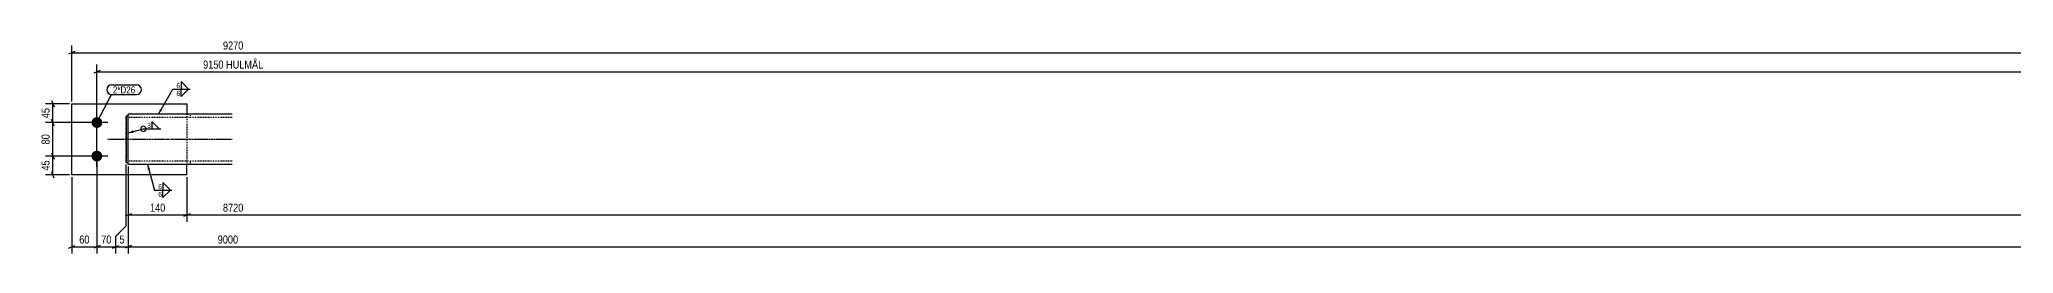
# Model space of a CAD drawing. Header units: millimetres. Extents: x 172 to 25210, y 12 to 522.
# Drawn here: x 15791 to 20500, y 12 to 522 of the extents above; entities that cross this region are included whole.
import ezdxf

# ---------------------------------------------------------------- set-up
doc = ezdxf.new("R2010")
doc.units = ezdxf.units.MM
doc.linetypes.add('DXK_LINE_DOT2', pattern=[3.9198, 1.9599, -1.9599])
doc.linetypes.add('DXK_LINE_DOT3', pattern=[5.9187, 2.979, -0.9799, 0.9799, -0.9799])
for name, color, linetype in [('MÅLSÆTNING', 7, 'Continuous'), ('STÅL', 7, 'Continuous'), ('TEKST', 7, 'Continuous')]:
    doc.layers.add(name, color=color, linetype=linetype)
doc.styles.add('Arial Narrow', font='ARIALN.TTF', dxfattribs={"height": 0.2})

msp = doc.modelspace()

# ---------------------------------------------------------------- hatches: boundary and pattern name
at = {"layer": 'STÅL', "linetype": 'Continuous'}
for points in [[(15927.5, 311.4, -1), (15927.5, 337.4, -1)], [(15927.5, 231.4, -1), (15927.5, 257.4, -1)]]:
    msp.add_hatch(color=96, dxfattribs=at).paths.add_polyline_path(points)
at = {"layer": 'TEKST', "linetype": 'Continuous'}
for points in [[(16015.4, 299.8), (16002.5, 299.6), (16013.8, 305.9)], [(16015.4, 299.8), (16002.5, 299.6), (16013.8, 305.9)], [(16048.7, 211.5), (16048.4, 224.4), (16054.7, 213.2)]]:
    msp.add_hatch(color=3, dxfattribs=at).paths.add_polyline_path(points)

# ---------------------------------------------------------------- linework, layer by layer
at = {"layer": 'MÅLSÆTNING', "color": 7, "linetype": 'Continuous'}
for p, q in [((15875, 493.7), (15860, 487.7)), ((15867.5, 374.4), (15867.5, 508.5)), ((15935, 448.4), (15920, 442.4)), ((15927.5, 249.4), (15927.5, 463.1)), ((15927.5, 445.4), (25077.5, 445.4)), ((15819.3, 376.9), (15825.3, 361.9)), ((15862.5, 369.4), (15804.6, 369.4)), ((15825.3, 316.9), (15819.3, 331.9)), ((15822.3, 324.4), (15822.3, 369.4)), ((15922.5, 324.4), (15804.6, 324.4)), ((15922.5, 244.4), (15804.6, 244.4)), ((15922.5, 244.4), (15804.6, 244.4)), ((15819.3, 251.9), (15825.3, 236.9)), ((15822.3, 199.4), (15822.3, 244.4)), ((15927.5, 239.4), (15927.5, 12)), ((15862.5, 199.4), (15804.6, 199.4)), ((15825.3, 191.9), (15819.3, 206.9)), ((15867.5, 194.4), (15867.5, 12)), ((15997.5, 78), (15997.5, 224.4)), ((16002.5, 219.4), (16002.5, 12)), ((16002.5, 219.4), (16002.5, 12)), ((16002.5, 219.4), (16002.5, 87.9)), ((16142.5, 194.4), (16142.5, 87.9)), ((16142.5, 194.4), (16142.5, 87.9)), ((16010, 106.9), (15995, 100.9)), ((16002.5, 103.9), (16142.5, 103.9)), ((16150, 106.9), (16135, 100.9)), ((16135, 100.9), (16150, 106.9)), ((16142.5, 103.9), (24862.5, 103.9)), ((15972.5, 53), (15997.5, 78)), ((15972.5, 12), (15972.5, 53)), ((15860, 25), (15875, 31)), ((15935, 31), (15920, 25)), ((15965, 25), (15980, 31)), ((15972.5, 28), (16002.5, 28)), ((16010, 31), (15995, 25)), ((16010, 31), (15995, 25)), ((16002.5, 28), (24977.5, 28))]:
    msp.add_line(p, q, dxfattribs=at)
at = {"layer": 'STÅL', "color": 2, "linetype": 'Continuous'}
for p, q in [((15867.5, 199.4), (15867.5, 369.4)), ((15867.5, 369.4), (16142.5, 369.4)), ((16002.5, 339.4), (15997.5, 339.4)), ((15997.5, 339.4), (15997.5, 238.7)), ((16249.9, 344.4), (16002.5, 344.4)), ((16002.5, 324.4), (16002.5, 344.4)), ((16142.5, 369.4), (16142.5, 344.4)), ((16002.5, 244.4), (16002.5, 324.4)), ((15997.5, 229.4), (15997.5, 238.7)), ((16002.5, 224.4), (16002.5, 244.4)), ((16142.5, 199.4), (15867.5, 199.4)), ((15997.5, 229.4), (16002.5, 229.4)), ((16249.9, 224.4), (16002.5, 224.4)), ((16142.5, 199.4), (16142.5, 224.4))]:
    msp.add_line(p, q, dxfattribs=at)
at = {"layer": 'STÅL', "color": 96, "linetype": 'Continuous'}
for p, q in [((15927.5, 298.4), (15927.5, 350.4)), ((15953.5, 324.4), (15901.5, 324.4)), ((15953.5, 244.4), (15901.5, 244.4)), ((15927.5, 218.4), (15927.5, 270.4))]:
    msp.add_line(p, q, dxfattribs=at)
at = {"layer": 'STÅL', "color": 7, "linetype": 'DXK_LINE_DOT2'}
for p, q in [((16002.5, 339.4), (15997.5, 339.4)), ((15997.5, 238.7), (15997.5, 339.4)), ((16002.5, 344.4), (16002.5, 339.4)), ((16002.5, 229.4), (16002.5, 339.4)), ((16249.9, 336.4), (16002.5, 336.4)), ((16142.5, 344.4), (16142.5, 224.4)), ((16150.5, 336.4), (16150.5, 344.4)), ((15997.5, 238.7), (15997.5, 229.4)), ((16002.5, 229.4), (15997.5, 229.4)), ((16249.9, 232.4), (16002.5, 232.4)), ((16150.5, 224.4), (16150.5, 232.4))]:
    msp.add_line(p, q, dxfattribs=at)
at = {"layer": 'STÅL', "color": 7, "linetype": 'DXK_LINE_DOT3'}
msp.add_line((15952.5, 284.4), (16249.9, 284.4), dxfattribs=at)

# ---------------------------------------------------------------- wipeouts: each hides what was drawn before it
at = {"color": 0}
for points in [[(16019, 393.9), (16019, 411.4), (15965.7, 411.4), (15965.7, 393.9)], [(16125.9, 405.6), (16125.9, 420.1), (16116.3, 420.1), (16116.3, 405.6)]]:
    msp.add_wipeout(points, dxfattribs=at).dxf.layer = 'TEKST'

# ---------------------------------------------------------------- next in the draw order: linework, layer by layer
at = {"layer": 'TEKST', "color": 3, "linetype": 'Continuous'}
for p, q in [((16146.3, 404.1), (16128.5, 422)), ((16128.5, 422), (16128.5, 404.1)), ((16128.5, 404.1), (16146.3, 404.1))]:
    msp.add_line(p, q, dxfattribs=at)

# ---------------------------------------------------------------- next in the draw order: wipeouts: each hides what was drawn before it
at = {"color": 0}
for points, layer in [([(24828.2, 449.1), (24828.2, 477.1), (16176.9, 477.1), (16176.9, 449.1)], 'MÅLSÆTNING'), ([(15818.6, 363.1), (15790.6, 363.1), (15790.6, 330.7), (15818.6, 330.7)], 'MÅLSÆTNING'), ([(16094.8, 107.7), (16094.8, 135.7), (16050.3, 135.7), (16050.3, 107.7)], 'MÅLSÆTNING'), ([(24780.7, 107.7), (24780.7, 135.7), (16224.3, 135.7), (16224.3, 107.7)], 'MÅLSÆTNING'), ([(15997.6, 31.7), (15997.6, 59.7), (15977.4, 59.7), (15977.4, 31.7)], 'MÅLSÆTNING'), ([(24768.2, 31.7), (24768.2, 59.7), (16211.8, 59.7), (16211.8, 31.7)], 'MÅLSÆTNING'), ([(16019, 393.9), (16019, 411.4), (15965.7, 411.4), (15965.7, 393.9)], 'TEKST'), ([(16055.9, 310.7), (16055.9, 325.2), (16046.3, 325.2), (16046.3, 310.7)], 'TEKST'), ([(16082.4, 164.6), (16082.4, 179.1), (16072.8, 179.1), (16072.8, 164.6)], 'TEKST')]:
    msp.add_wipeout(points, dxfattribs=at).dxf.layer = layer

# ---------------------------------------------------------------- next in the draw order: hatches: boundary and pattern name
at = {"layer": 'TEKST', "linetype": 'Continuous'}
msp.add_hatch(color=3, dxfattribs=at).paths.add_polyline_path([(16083.4, 353.7), (16074.5, 344.4), (16078, 356.8)])

# ---------------------------------------------------------------- next in the draw order: linework, layer by layer
at = {"layer": 'MÅLSÆTNING', "color": 7, "linetype": 'Continuous'}
for p, q in [((15867.5, 490.7), (25137.5, 490.7)), ((15825.3, 316.9), (15819.3, 331.9)), ((15922.5, 324.4), (15804.6, 324.4)), ((15822.3, 244.4), (15822.3, 324.4)), ((15997.5, 78), (15997.5, 224.4)), ((15972.5, 53), (15997.5, 78)), ((15972.5, 12), (15972.5, 53)), ((15927.5, 28), (15972.5, 28)), ((15965, 25), (15980, 31))]:
    msp.add_line(p, q, dxfattribs=at)
at = {"layer": 'TEKST', "color": 7, "linetype": 'Continuous'}
for p, q in [((15927.5, 324.4), (15962.7, 390.9)), ((15962.7, 414.4), (16022, 414.4)), ((15962.7, 390.9), (16022, 390.9))]:
    msp.add_line(p, q, dxfattribs=at)
at = {"layer": 'TEKST', "color": 3, "linetype": 'Continuous'}
for p, q in [((16002.5, 299.6), (16038.5, 309.2)), ((16002.5, 299.6), (16038.5, 309.2)), ((16038.5, 309.2), (16079.9, 309.2)), ((16076.3, 309.2), (16058.4, 327.1)), ((16058.4, 327.1), (16058.4, 309.2)), ((16058.4, 309.2), (16076.3, 309.2)), ((16102.8, 163.1), (16085, 181)), ((16085, 181), (16085, 163.1)), ((16085, 163.1), (16102.8, 163.1))]:
    msp.add_line(p, q, dxfattribs=at)
at = {"layer": 'TEKST', "color": 7, "linetype": 'Continuous'}
for centre, start, end in [((15962.7, 402.6), 90, 270), ((16022, 402.6), 270, 90)]:
    msp.add_arc(centre, 11.7, start, end, dxfattribs=at)
at = {"layer": 'TEKST', "color": 3, "linetype": 'Continuous'}
for start, end in [(90, 270), (270, 90)]:
    msp.add_arc((16038.5, 309.2), 6.25, start, end, dxfattribs=at)

# ---------------------------------------------------------------- next in the draw order: texts
at = {"layer": 'MÅLSÆTNING', "color": 3, "style": 'Arial Narrow'}
for s, height, p in [('9150 HULMÅL', 19.089, (16180.9, 453.1)), ('140', 19.09, (16054.3, 111.7)), ('8720', 19.09, (16228.3, 111.7)), ('5', 19.1, (15981.4, 35.8)), ('9000', 19.09, (16215.8, 35.8))]:
    msp.add_text(s, height=height, dxfattribs=at).set_placement(p)
msp.add_text('45', height=19.09, rotation=90.0002, dxfattribs=at).set_placement((15814.6, 334.7))
at = {"layer": 'TEKST', "color": 3, "style": 'Arial Narrow'}
for s, height, p in [('2*D26', 16.7, (15965.7, 393.9)), ('3', 11.9, (16047.3, 311.7))]:
    msp.add_text(s, height=height, dxfattribs=at).set_placement(p)

# ---------------------------------------------------------------- next in the draw order: wipeouts: each hides what was drawn before it
at = {"color": 0, "linetype": 'Continuous'}
msp.add_wipeout([(16125.9, 386.9), (16125.9, 401.4), (16116.3, 401.4), (16116.3, 386.9)], dxfattribs=at).dxf.layer = 'TEKST'

# ---------------------------------------------------------------- next in the draw order: linework, layer by layer
at = {"layer": 'TEKST', "color": 3, "linetype": 'Continuous'}
for p, q in [((16074.5, 344.4), (16108.5, 404.1)), ((16108.5, 404.1), (16149.9, 404.1)), ((16128.5, 404.1), (16146.3, 404.1)), ((16146.3, 404.1), (16128.5, 386.3)), ((16128.5, 386.3), (16128.5, 404.1))]:
    msp.add_line(p, q, dxfattribs=at)

# ---------------------------------------------------------------- next in the draw order: texts
at = {"layer": 'TEKST', "color": 3, "style": 'Arial Narrow'}
msp.add_text('6', height=11.9, dxfattribs=at).set_placement((16117.3, 406.6))
at = {"layer": 'TEKST', "color": 3, "linetype": 'Continuous', "style": 'Arial Narrow'}
msp.add_text('6', height=11.9, dxfattribs=at).set_placement((16117.3, 387.9))

# ---------------------------------------------------------------- next in the draw order: wipeouts: each hides what was drawn before it
at = {"color": 0}
for points in [[(24780.7, 494.5), (24780.7, 522.5), (16224.3, 522.5), (16224.3, 494.5)], [(15818.6, 300.6), (15790.6, 300.6), (15790.6, 268.2), (15818.6, 268.2)], [(15966.2, 31.7), (15966.2, 59.7), (15933.9, 59.7), (15933.9, 31.7)]]:
    msp.add_wipeout(points, dxfattribs=at).dxf.layer = 'MÅLSÆTNING'
at = {"color": 0, "linetype": 'Continuous'}
msp.add_wipeout([(16082.4, 145.9), (16082.4, 160.4), (16072.8, 160.4), (16072.8, 145.9)], dxfattribs=at).dxf.layer = 'TEKST'

# ---------------------------------------------------------------- next in the draw order: linework, layer by layer
at = {"layer": 'MÅLSÆTNING', "color": 7, "linetype": 'Continuous'}
for p, q in [((15819.3, 251.9), (15825.3, 236.9)), ((15927.5, 239.4), (15927.5, 12)), ((15867.5, 28), (15927.5, 28)), ((15935, 31), (15920, 25))]:
    msp.add_line(p, q, dxfattribs=at)
at = {"layer": 'TEKST', "color": 3, "linetype": 'Continuous'}
for p, q in [((16048.4, 224.4), (16065, 163.1)), ((16065, 163.1), (16106.4, 163.1)), ((16085, 163.1), (16102.8, 163.1)), ((16102.8, 163.1), (16085, 145.3)), ((16085, 145.3), (16085, 163.1))]:
    msp.add_line(p, q, dxfattribs=at)

# ---------------------------------------------------------------- next in the draw order: texts
at = {"layer": 'MÅLSÆTNING', "color": 3, "style": 'Arial Narrow'}
for s, p in [('9270', (16228.3, 498.5)), ('70', (15937.9, 35.8))]:
    msp.add_text(s, height=19.09, dxfattribs=at).set_placement(p)
msp.add_text('80', height=19.09, rotation=90.0002, dxfattribs=at).set_placement((15814.6, 272.2))
at = {"layer": 'TEKST', "color": 3, "style": 'Arial Narrow'}
msp.add_text('6', height=11.9, dxfattribs=at).set_placement((16073.8, 165.6))
at = {"layer": 'TEKST', "color": 3, "linetype": 'Continuous', "style": 'Arial Narrow'}
msp.add_text('6', height=11.9, dxfattribs=at).set_placement((16073.8, 146.9))

# ---------------------------------------------------------------- next in the draw order: wipeouts: each hides what was drawn before it
at = {"color": 0}
for points in [[(15818.6, 238.1), (15790.6, 238.1), (15790.6, 205.7), (15818.6, 205.7)], [(15913.7, 31.7), (15913.7, 59.7), (15881.4, 59.7), (15881.4, 31.7)]]:
    msp.add_wipeout(points, dxfattribs=at).dxf.layer = 'MÅLSÆTNING'

# ---------------------------------------------------------------- next in the draw order: texts
at = {"layer": 'MÅLSÆTNING', "color": 3, "style": 'Arial Narrow'}
msp.add_text('45', height=19.09, rotation=90.0002, dxfattribs=at).set_placement((15814.6, 209.7))
msp.add_text('60', height=19.09, dxfattribs=at).set_placement((15885.4, 35.8))

doc.saveas('drawing.dxf')
